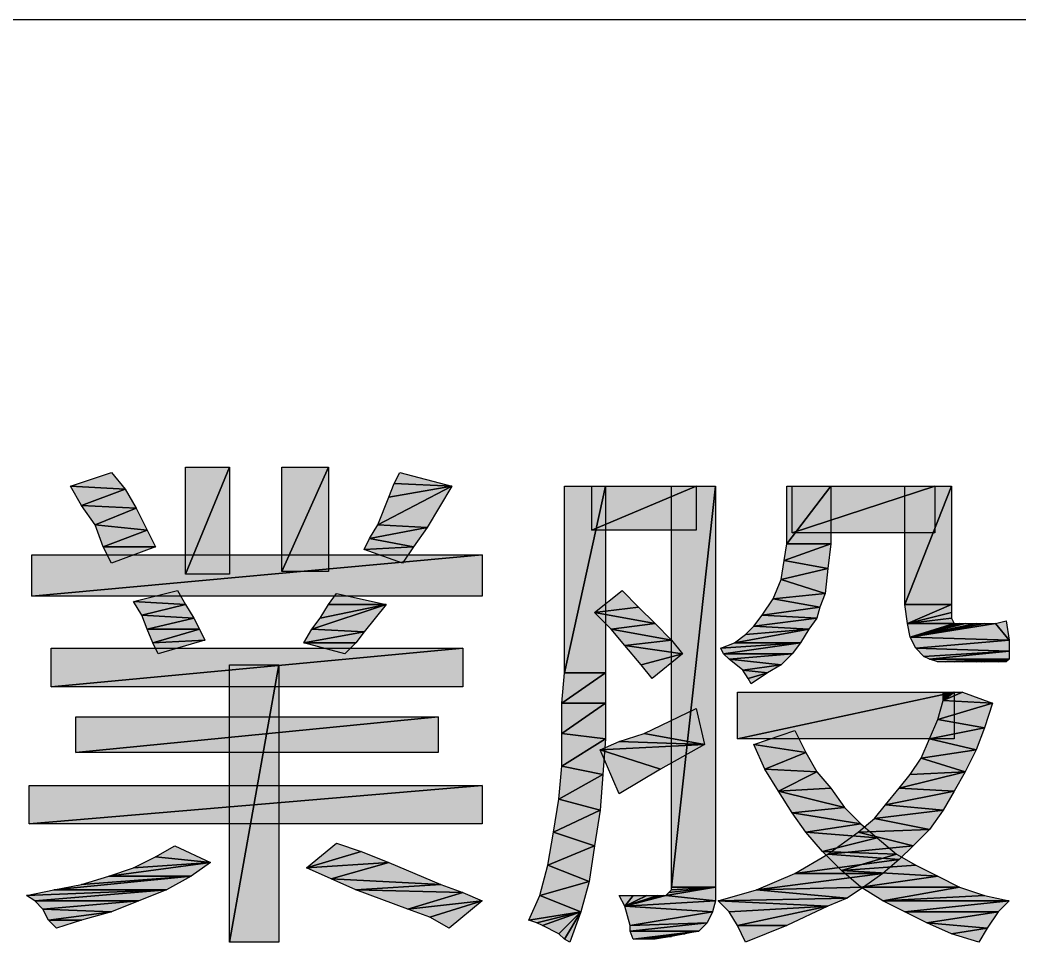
# Model space of a CAD drawing. Header units: millimetres. Extents: x -159 to 198, y 0 to 225.
# Drawn here: x -111.125 to -106.905, y 28.67 to 32.564 of the extents above; entities that cross this region are included whole.
import ezdxf

# ---------------------------------------------------------------- set-up
doc = ezdxf.new("R2010")
doc.units = ezdxf.units.MM
doc.header["$LTSCALE"] = 10.89
doc.layers.add('12_COIN_DXF_FORMAT', color=7, linetype='CONTINUOUS')
doc.layers.add('PAPER', color=7, linetype='CONTINUOUS')

# ---------------------------------------------------------------- blocks, each defined once
blk = doc.blocks.new('A_C4F889353_BL2', base_point=(32.2476, 18.7626))
at = {"layer": '12_COIN_DXF_FORMAT', "color": 7, "linetype": 'Continuous'}
for p, q in [((40.0633, 21.134), (40.2372, 21.192)), ((40.2372, 21.192), (40.2952, 21.1224)), ((40.5503, 20.763), (40.5503, 21.2151)), ((40.5503, 21.2151), (40.7358, 21.2151)), ((40.7358, 21.2151), (40.5503, 20.763)), ((40.5503, 20.763), (40.7358, 21.2151)), ((40.7358, 21.2151), (40.7358, 20.763)), ((40.956, 20.7746), (40.956, 21.2151)), ((40.956, 21.2151), (41.1532, 21.2151)), ((41.1532, 21.2151), (40.956, 20.7746)), ((40.956, 20.7746), (41.1532, 21.2151)), ((41.1532, 21.2151), (41.1532, 20.7746)), ((41.4314, 21.1456), (41.4546, 21.192)), ((41.4546, 21.192), (41.6749, 21.134)), ((41.4082, 21.0876), (41.4314, 21.1456)), ((41.6749, 21.134), (41.4314, 21.1456)), ((41.4314, 21.1456), (41.6749, 21.134)), ((40.2952, 21.1224), (40.0633, 21.134)), ((40.1097, 21.0528), (40.0633, 21.134)), ((40.0633, 21.134), (40.2952, 21.1224)), ((40.2952, 21.1224), (40.1097, 21.0528)), ((40.1097, 21.0528), (40.2952, 21.1224)), ((40.2952, 21.1224), (40.3416, 21.0412)), ((41.6749, 21.134), (41.3618, 20.9717)), ((41.3618, 20.9717), (41.6749, 21.134)), ((41.6749, 21.134), (41.4082, 21.0876)), ((41.4082, 21.0876), (41.6749, 21.134)), ((41.6749, 21.134), (41.5705, 20.9601)), ((42.1503, 20.3456), (42.1503, 21.134)), ((42.1503, 21.134), (42.3242, 21.134)), ((42.3242, 21.134), (42.1503, 20.3456)), ((42.1503, 20.3456), (42.3242, 21.134)), ((42.2662, 20.9485), (42.2662, 21.134)), ((42.2662, 21.134), (42.7068, 21.134)), ((42.7068, 21.134), (42.2662, 20.9485)), ((42.2662, 20.9485), (42.7068, 21.134)), ((42.3242, 21.134), (42.3242, 20.3456)), ((42.6024, 19.4412), (42.6024, 21.134)), ((42.6024, 21.134), (42.7879, 21.134)), ((42.7879, 21.134), (42.6024, 19.4412)), ((42.6024, 19.4412), (42.7879, 21.134)), ((42.7068, 21.134), (42.7068, 20.9485)), ((42.7879, 21.134), (42.7879, 19.4412)), ((43.0894, 20.8905), (43.0894, 21.134)), ((43.0894, 21.134), (43.2749, 21.134)), ((43.2749, 21.134), (43.0894, 20.8905)), ((43.0894, 20.8905), (43.2749, 21.134)), ((43.1126, 20.9369), (43.1126, 21.134)), ((43.1126, 21.134), (43.7155, 21.134)), ((43.7155, 21.134), (43.1126, 20.9369)), ((43.1126, 20.9369), (43.7155, 21.134)), ((43.2749, 21.134), (43.2749, 20.8905)), ((43.5879, 20.6354), (43.5879, 21.134)), ((43.5879, 21.134), (43.785, 21.134)), ((43.785, 21.134), (43.5879, 20.6354)), ((43.5879, 20.6354), (43.785, 21.134)), ((43.7155, 21.134), (43.7155, 20.9369)), ((43.785, 21.134), (43.785, 20.6354)), ((41.3618, 20.9717), (41.4082, 21.0876)), ((40.3416, 21.0412), (40.1097, 21.0528)), ((40.1676, 20.9717), (40.1097, 21.0528)), ((40.1097, 21.0528), (40.3416, 21.0412)), ((40.3416, 21.0412), (40.1676, 20.9717)), ((40.1676, 20.9717), (40.3416, 21.0412)), ((40.3416, 21.0412), (40.3879, 20.9485)), ((40.3879, 20.9485), (40.1676, 20.9717)), ((40.2024, 20.8789), (40.1676, 20.9717)), ((40.1676, 20.9717), (40.3879, 20.9485)), ((40.3879, 20.9485), (40.2024, 20.8789)), ((40.2024, 20.8789), (40.3879, 20.9485)), ((40.3879, 20.9485), (40.4227, 20.8789)), ((41.3271, 20.9137), (41.3618, 20.9717)), ((41.5705, 20.9601), (41.3271, 20.9137)), ((41.3271, 20.9137), (41.5705, 20.9601)), ((41.5705, 20.9601), (41.3618, 20.9717)), ((41.3618, 20.9717), (41.5705, 20.9601)), ((41.5705, 20.9601), (41.5126, 20.8789)), ((42.7068, 20.9485), (42.2662, 20.9485)), ((43.7155, 20.9369), (43.1126, 20.9369)), ((41.3039, 20.8673), (41.3271, 20.9137)), ((41.5126, 20.8789), (41.3271, 20.9137)), ((41.3271, 20.9137), (41.5126, 20.8789)), ((43.0778, 20.8209), (43.0894, 20.8905)), ((43.2749, 20.8905), (43.0778, 20.8209)), ((43.0778, 20.8209), (43.2749, 20.8905)), ((43.2749, 20.8905), (43.0894, 20.8905)), ((43.0894, 20.8905), (43.2749, 20.8905)), ((43.2749, 20.8905), (43.2633, 20.7862)), ((40.4227, 20.8789), (40.2024, 20.8789)), ((40.2372, 20.8093), (40.2024, 20.8789)), ((40.2024, 20.8789), (40.4227, 20.8789)), ((40.4227, 20.8789), (40.2372, 20.8093)), ((41.5126, 20.8789), (41.3039, 20.8673)), ((41.3039, 20.8673), (41.5126, 20.8789)), ((41.4662, 20.8093), (41.3039, 20.8673)), ((41.5126, 20.8789), (41.4662, 20.8093)), ((39.901, 20.6702), (39.901, 20.8441)), ((39.901, 20.8441), (41.8024, 20.8441)), ((41.8024, 20.8441), (39.901, 20.6702)), ((39.901, 20.6702), (41.8024, 20.8441)), ((41.8024, 20.8441), (41.8024, 20.6702)), ((43.0662, 20.7398), (43.0778, 20.8209)), ((43.2633, 20.7862), (43.0778, 20.8209)), ((43.0778, 20.8209), (43.2633, 20.7862)), ((40.7358, 20.763), (40.5503, 20.763)), ((41.1532, 20.7746), (40.956, 20.7746)), ((43.2633, 20.7862), (43.0662, 20.7398)), ((43.0662, 20.7398), (43.2633, 20.7862)), ((43.2633, 20.7862), (43.2517, 20.6818)), ((43.0314, 20.6586), (43.0662, 20.7398)), ((43.2517, 20.6818), (43.0662, 20.7398)), ((43.0662, 20.7398), (43.2517, 20.6818)), ((40.33, 20.647), (40.5155, 20.6934)), ((40.5155, 20.6934), (40.5503, 20.6354)), ((41.1532, 20.6354), (41.1879, 20.6818)), ((41.1879, 20.6818), (41.3966, 20.6354)), ((42.2778, 20.6007), (42.3937, 20.6934)), ((42.3937, 20.6934), (42.4633, 20.6238)), ((43.2517, 20.6818), (43.0314, 20.6586)), ((43.0314, 20.6586), (43.2517, 20.6818)), ((43.2517, 20.6818), (43.2285, 20.6238)), ((41.8024, 20.6702), (39.901, 20.6702)), ((40.5503, 20.6354), (40.33, 20.647)), ((40.3647, 20.5891), (40.33, 20.647)), ((40.33, 20.647), (40.5503, 20.6354)), ((42.985, 20.5891), (43.0314, 20.6586)), ((43.2285, 20.6238), (43.0314, 20.6586)), ((43.0314, 20.6586), (43.2285, 20.6238)), ((40.5503, 20.6354), (40.3647, 20.5891)), ((40.3647, 20.5891), (40.5503, 20.6354)), ((40.5503, 20.6354), (40.585, 20.5775)), ((41.3966, 20.6354), (41.0836, 20.5311)), ((41.0836, 20.5311), (41.3966, 20.6354)), ((41.1184, 20.5775), (41.1532, 20.6354)), ((41.3966, 20.6354), (41.1184, 20.5775)), ((41.1184, 20.5775), (41.3966, 20.6354)), ((41.3966, 20.6354), (41.1532, 20.6354)), ((41.1532, 20.6354), (41.3966, 20.6354)), ((41.3966, 20.6354), (41.3039, 20.5195)), ((42.4633, 20.6238), (42.2778, 20.6007)), ((42.2778, 20.6007), (42.4633, 20.6238)), ((42.5329, 20.5543), (42.2778, 20.6007)), ((42.3474, 20.5311), (42.2778, 20.6007)), ((42.2778, 20.6007), (42.5329, 20.5543)), ((42.4633, 20.6238), (42.5329, 20.5543)), ((43.2285, 20.6238), (42.985, 20.5891)), ((42.985, 20.5891), (43.2285, 20.6238)), ((43.2285, 20.6238), (43.2169, 20.5775)), ((43.785, 20.6354), (43.5879, 20.6354)), ((43.5995, 20.5543), (43.5879, 20.6354)), ((43.5879, 20.6354), (43.785, 20.6354)), ((43.5995, 20.5543), (43.785, 20.6354)), ((43.785, 20.6354), (43.5995, 20.5543)), ((43.5995, 20.5543), (43.785, 20.6007)), ((43.785, 20.6007), (43.5995, 20.5543)), ((43.785, 20.6354), (43.785, 20.6007)), ((43.785, 20.6007), (43.785, 20.5775)), ((40.585, 20.5775), (40.3647, 20.5891)), ((40.3879, 20.5311), (40.3647, 20.5891)), ((40.3647, 20.5891), (40.585, 20.5775)), ((40.585, 20.5775), (40.3879, 20.5311)), ((40.3879, 20.5311), (40.585, 20.5775)), ((40.585, 20.5775), (40.6082, 20.5311)), ((41.0836, 20.5311), (41.1184, 20.5775)), ((42.5329, 20.5543), (42.3474, 20.5311)), ((42.3474, 20.5311), (42.5329, 20.5543)), ((42.5329, 20.5543), (42.6024, 20.4847)), ((42.9503, 20.5427), (42.985, 20.5891)), ((43.2169, 20.5775), (42.9503, 20.5427)), ((42.9503, 20.5427), (43.2169, 20.5775)), ((43.2169, 20.5775), (42.985, 20.5891)), ((42.985, 20.5891), (43.2169, 20.5775)), ((43.2169, 20.5775), (43.1821, 20.5311)), ((43.785, 20.5775), (43.5995, 20.5543)), ((43.5995, 20.5543), (43.785, 20.5775)), ((43.7966, 20.5543), (43.5995, 20.5543)), ((43.6111, 20.4963), (43.5995, 20.5543)), ((43.5995, 20.5543), (43.7966, 20.5543)), ((43.9705, 20.5543), (43.6111, 20.4963)), ((43.6111, 20.4963), (43.9242, 20.5543)), ((43.9242, 20.5543), (43.6111, 20.4963)), ((43.6111, 20.4963), (43.8894, 20.5543)), ((43.8894, 20.5543), (43.6111, 20.4963)), ((43.6111, 20.4963), (43.843, 20.5543)), ((43.843, 20.5543), (43.6111, 20.4963)), ((43.6111, 20.4963), (43.8198, 20.5543)), ((43.8198, 20.5543), (43.6111, 20.4963)), ((43.6111, 20.4963), (43.7966, 20.5543)), ((43.7966, 20.5543), (43.6111, 20.4963)), ((43.6111, 20.4963), (43.9705, 20.5543)), ((43.785, 20.5775), (43.7966, 20.5543)), ((43.7966, 20.5543), (43.8198, 20.5543)), ((43.8198, 20.5543), (43.843, 20.5543)), ((43.843, 20.5543), (43.8894, 20.5543)), ((43.8894, 20.5543), (43.9242, 20.5543)), ((43.9242, 20.5543), (43.9705, 20.5543)), ((43.9705, 20.5543), (44.0169, 20.5659)), ((43.9705, 20.5543), (44.0285, 20.4847)), ((44.0285, 20.4847), (43.9705, 20.5543)), ((44.0169, 20.5659), (44.0285, 20.4847)), ((40.6082, 20.5311), (40.3879, 20.5311)), ((40.4111, 20.4731), (40.3879, 20.5311)), ((40.3879, 20.5311), (40.6082, 20.5311)), ((40.4111, 20.4731), (40.6082, 20.5311)), ((40.6082, 20.5311), (40.4111, 20.4731)), ((40.6082, 20.5311), (40.6314, 20.4847)), ((41.0488, 20.4731), (41.0836, 20.5311)), ((41.3039, 20.5195), (41.0488, 20.4731)), ((41.0488, 20.4731), (41.3039, 20.5195)), ((41.3039, 20.5195), (41.0836, 20.5311)), ((41.0836, 20.5311), (41.3039, 20.5195)), ((41.3039, 20.5195), (41.2691, 20.4731)), ((42.6024, 20.4847), (42.3474, 20.5311)), ((42.4053, 20.4615), (42.3474, 20.5311)), ((42.3474, 20.5311), (42.6024, 20.4847)), ((43.1821, 20.5311), (42.8691, 20.4731)), ((42.8691, 20.4731), (43.1821, 20.5311)), ((42.9155, 20.5079), (42.9503, 20.5427)), ((43.1821, 20.5311), (42.9155, 20.5079)), ((42.9155, 20.5079), (43.1821, 20.5311)), ((43.1821, 20.5311), (42.9503, 20.5427)), ((42.9503, 20.5427), (43.1821, 20.5311)), ((43.1821, 20.5311), (43.1474, 20.4731)), ((40.6314, 20.4847), (40.4111, 20.4731)), ((40.4111, 20.4731), (40.6314, 20.4847)), ((40.4343, 20.4267), (40.4111, 20.4731)), ((40.6314, 20.4847), (40.4343, 20.4267)), ((41.2691, 20.4731), (41.0488, 20.4731)), ((41.2227, 20.4267), (41.0488, 20.4731)), ((41.0488, 20.4731), (41.2691, 20.4731)), ((41.2691, 20.4731), (41.2227, 20.4267)), ((42.6024, 20.4847), (42.4053, 20.4615)), ((42.4053, 20.4615), (42.6024, 20.4847)), ((42.6024, 20.4847), (42.6488, 20.4267)), ((42.8111, 20.4499), (42.8691, 20.4731)), ((43.1474, 20.4731), (42.8111, 20.4499)), ((42.8111, 20.4499), (43.1474, 20.4731)), ((43.1474, 20.4731), (42.8227, 20.4267)), ((42.8227, 20.4267), (43.1474, 20.4731)), ((42.8691, 20.4731), (42.9155, 20.5079)), ((43.1474, 20.4731), (42.8691, 20.4731)), ((42.8691, 20.4731), (43.1474, 20.4731)), ((43.1474, 20.4731), (43.1126, 20.4267)), ((44.0285, 20.4847), (43.6111, 20.4963)), ((43.6343, 20.4499), (43.6111, 20.4963)), ((43.6111, 20.4963), (44.0285, 20.4847)), ((44.0285, 20.4847), (43.6343, 20.4499)), ((43.6343, 20.4499), (44.0285, 20.4847)), ((44.0285, 20.4847), (44.0285, 20.4383)), ((39.9821, 20.2876), (39.9821, 20.4499)), ((39.9821, 20.4499), (41.7213, 20.4499)), ((41.7213, 20.4499), (39.9821, 20.2876)), ((39.9821, 20.2876), (41.7213, 20.4499)), ((41.7213, 20.4499), (41.7213, 20.2876)), ((42.6488, 20.4267), (42.4053, 20.4615)), ((42.4749, 20.3804), (42.4053, 20.4615)), ((42.4053, 20.4615), (42.6488, 20.4267)), ((42.6488, 20.4267), (42.4749, 20.3804)), ((42.4749, 20.3804), (42.6488, 20.4267)), ((42.6488, 20.4267), (42.5213, 20.3224)), ((42.8227, 20.4267), (42.8111, 20.4499)), ((43.1126, 20.4267), (42.8227, 20.4267)), ((42.8459, 20.4036), (42.8227, 20.4267)), ((42.8227, 20.4267), (43.1126, 20.4267)), ((43.1126, 20.4267), (42.8459, 20.4036)), ((42.8459, 20.4036), (43.1126, 20.4267)), ((43.1126, 20.4267), (43.0662, 20.3804)), ((44.0285, 20.4383), (43.6343, 20.4499)), ((43.6691, 20.4151), (43.6343, 20.4499)), ((43.6343, 20.4499), (44.0285, 20.4383)), ((44.0285, 20.4383), (43.6691, 20.4151)), ((43.6691, 20.4151), (44.0285, 20.4383)), ((44.0285, 20.4383), (43.6923, 20.4036)), ((43.6923, 20.4036), (44.0285, 20.4383)), ((44.0285, 20.4383), (44.0285, 20.4036)), ((43.0662, 20.3804), (42.8459, 20.4036)), ((42.9039, 20.3572), (42.8459, 20.4036)), ((42.8459, 20.4036), (43.0662, 20.3804)), ((43.6923, 20.4036), (43.6691, 20.4151)), ((44.0285, 20.4036), (43.6923, 20.4036)), ((43.7271, 20.392), (43.6923, 20.4036)), ((43.6923, 20.4036), (44.0285, 20.4036)), ((44.0285, 20.4036), (43.7271, 20.392)), ((43.7271, 20.392), (44.0285, 20.4036)), ((43.7618, 20.392), (43.7271, 20.392)), ((44.0285, 20.4036), (43.7618, 20.392)), ((43.7618, 20.392), (44.0285, 20.4036)), ((43.7966, 20.392), (43.7618, 20.392)), ((44.0285, 20.4036), (43.7966, 20.392)), ((43.7966, 20.392), (44.0285, 20.4036)), ((43.8314, 20.392), (43.7966, 20.392)), ((44.0285, 20.4036), (43.8314, 20.392)), ((43.8314, 20.392), (44.0285, 20.4036)), ((43.8894, 20.392), (43.8314, 20.392)), ((44.0285, 20.4036), (43.8894, 20.392)), ((43.8894, 20.392), (44.0285, 20.4036)), ((43.9126, 20.392), (43.8894, 20.392)), ((44.0285, 20.4036), (43.9126, 20.392)), ((43.9126, 20.392), (44.0285, 20.4036)), ((43.9242, 20.392), (43.9126, 20.392)), ((44.0285, 20.4036), (43.9242, 20.392)), ((43.9242, 20.392), (44.0285, 20.4036)), ((43.9821, 20.392), (43.9242, 20.392)), ((44.0285, 20.4036), (43.9821, 20.392)), ((43.9821, 20.392), (44.0285, 20.4036)), ((44.0169, 20.392), (43.9821, 20.392)), ((44.0285, 20.4036), (44.0169, 20.392)), ((40.7358, 19.2093), (40.7358, 20.3804)), ((40.7358, 20.3804), (40.9445, 20.3804)), ((40.9445, 20.3804), (40.7358, 19.2093)), ((40.7358, 19.2093), (40.9445, 20.3804)), ((40.9445, 20.3804), (40.9445, 19.2093)), ((42.1387, 20.218), (42.1503, 20.3456)), ((42.3242, 20.3456), (42.1387, 20.218)), ((42.1387, 20.218), (42.3242, 20.3456)), ((42.3242, 20.3456), (42.1503, 20.3456)), ((42.1503, 20.3456), (42.3242, 20.3456)), ((42.3242, 20.3456), (42.3242, 20.218)), ((42.5213, 20.3224), (42.4749, 20.3804)), ((43.0662, 20.3804), (42.9039, 20.3572)), ((42.9039, 20.3572), (43.0662, 20.3804)), ((43.0082, 20.3456), (42.9039, 20.3572)), ((42.9271, 20.3224), (42.9039, 20.3572)), ((42.9039, 20.3572), (43.0082, 20.3456)), ((43.0082, 20.3456), (42.9271, 20.3224)), ((42.9271, 20.3224), (43.0082, 20.3456)), ((43.0082, 20.3456), (42.9387, 20.2992)), ((43.0662, 20.3804), (43.0082, 20.3456)), ((42.9387, 20.2992), (42.9271, 20.3224)), ((41.7213, 20.2876), (39.9821, 20.2876)), ((42.8807, 20.0673), (42.8807, 20.2644)), ((42.8807, 20.2644), (43.7966, 20.2644)), ((43.7966, 20.2644), (42.8807, 20.0673)), ((42.8807, 20.0673), (43.7966, 20.2644)), ((43.8314, 20.2644), (43.7503, 20.2296)), ((43.7503, 20.2296), (43.7966, 20.2644)), ((43.7503, 20.2296), (43.7503, 20.2644)), ((43.7503, 20.2644), (43.7966, 20.2644)), ((43.7966, 20.2644), (43.7503, 20.2296)), ((43.7503, 20.2296), (43.8314, 20.2644)), ((43.7966, 20.2644), (43.8314, 20.2644)), ((43.7966, 20.2644), (43.7966, 20.0673)), ((43.8314, 20.2644), (43.9589, 20.218)), ((42.3242, 20.218), (42.1387, 20.218)), ((42.1387, 20.0905), (42.1387, 20.218)), ((42.1387, 20.218), (42.3242, 20.218)), ((42.3242, 20.218), (42.1387, 20.0905)), ((42.1387, 20.0905), (42.3242, 20.218)), ((42.3242, 20.218), (42.3242, 20.0673)), ((43.7271, 20.1485), (43.7503, 20.2296)), ((43.9589, 20.218), (43.7271, 20.1485)), ((43.7271, 20.1485), (43.9589, 20.218)), ((43.9589, 20.218), (43.7503, 20.2296)), ((43.7503, 20.2296), (43.9589, 20.218)), ((43.9589, 20.218), (43.9242, 20.1137)), ((42.4865, 20.0905), (42.7068, 20.1949)), ((42.7068, 20.1949), (42.7416, 20.0441)), ((40.0865, 20.0093), (40.0865, 20.1601)), ((40.0865, 20.1601), (41.6169, 20.1601)), ((41.6169, 20.1601), (40.0865, 20.0093)), ((40.0865, 20.0093), (41.6169, 20.1601)), ((41.6169, 20.1601), (41.6169, 20.0093)), ((43.6923, 20.0673), (43.7271, 20.1485)), ((43.9242, 20.1137), (43.7271, 20.1485)), ((43.7271, 20.1485), (43.9242, 20.1137)), ((42.3242, 20.0673), (42.1387, 20.0905)), ((42.1387, 19.9514), (42.1387, 20.0905)), ((42.1387, 20.0905), (42.3242, 20.0673)), ((42.3821, 20.0557), (42.4865, 20.0905)), ((42.4865, 20.0905), (42.7416, 20.0441)), ((42.7416, 20.0441), (42.4865, 20.0905)), ((42.9503, 20.0441), (43.1242, 20.1021)), ((43.1242, 20.1021), (43.1705, 20.0093)), ((43.9242, 20.1137), (43.6923, 20.0673)), ((43.6923, 20.0673), (43.9242, 20.1137)), ((43.9242, 20.1137), (43.8894, 20.0209)), ((42.3242, 20.0673), (42.1387, 19.9514)), ((42.1387, 19.9514), (42.3242, 20.0673)), ((42.301, 20.0209), (42.3821, 20.0557)), ((42.3242, 20.0673), (42.3126, 19.9166)), ((42.7416, 20.0441), (42.3821, 20.0557)), ((42.3821, 20.0557), (42.7416, 20.0441)), ((43.7966, 20.0673), (42.8807, 20.0673)), ((43.6575, 19.9862), (43.6923, 20.0673)), ((43.8894, 20.0209), (43.6923, 20.0673)), ((43.6923, 20.0673), (43.8894, 20.0209)), ((41.6169, 20.0093), (40.0865, 20.0093)), ((42.7416, 20.0441), (42.301, 20.0209)), ((42.301, 20.0209), (42.7416, 20.0441)), ((42.556, 19.9398), (42.301, 20.0209)), ((42.3821, 19.8354), (42.301, 20.0209)), ((42.301, 20.0209), (42.556, 19.9398)), ((42.7416, 20.0441), (42.556, 19.9398)), ((43.1705, 20.0093), (42.9503, 20.0441)), ((42.9966, 19.9398), (42.9503, 20.0441)), ((42.9503, 20.0441), (43.1705, 20.0093)), ((43.1705, 20.0093), (42.9966, 19.9398)), ((42.9966, 19.9398), (43.1705, 20.0093)), ((43.1705, 20.0093), (43.2169, 19.9282)), ((43.8894, 20.0209), (43.6575, 19.9862)), ((43.6575, 19.9862), (43.8894, 20.0209)), ((43.8894, 20.0209), (43.843, 19.9282)), ((43.6111, 19.9166), (43.6575, 19.9862)), ((43.843, 19.9282), (43.6575, 19.9862)), ((43.6575, 19.9862), (43.843, 19.9282)), ((42.1271, 19.8122), (42.1387, 19.9514)), ((42.3126, 19.9166), (42.1387, 19.9514)), ((42.1387, 19.9514), (42.3126, 19.9166)), ((42.556, 19.9398), (42.3821, 19.8354)), ((43.2169, 19.9282), (42.9966, 19.9398)), ((43.0546, 19.847), (42.9966, 19.9398)), ((42.9966, 19.9398), (43.2169, 19.9282)), ((43.0546, 19.847), (43.2169, 19.9282)), ((43.2169, 19.9282), (43.0546, 19.847)), ((43.2169, 19.9282), (43.2749, 19.8586)), ((43.843, 19.9282), (43.5647, 19.8586)), ((43.5647, 19.8586), (43.843, 19.9282)), ((43.843, 19.9282), (43.6111, 19.9166)), ((43.6111, 19.9166), (43.843, 19.9282)), ((43.843, 19.9282), (43.7966, 19.847)), ((42.3126, 19.9166), (42.1271, 19.8122)), ((42.1271, 19.8122), (42.3126, 19.9166)), ((42.3126, 19.9166), (42.301, 19.7659)), ((43.5647, 19.8586), (43.6111, 19.9166)), ((39.8894, 19.7079), (39.8894, 19.8702)), ((39.8894, 19.8702), (41.8024, 19.8702)), ((41.8024, 19.8702), (39.8894, 19.7079)), ((39.8894, 19.7079), (41.8024, 19.8702)), ((41.8024, 19.8702), (41.8024, 19.7079)), ((43.2749, 19.8586), (43.0546, 19.847)), ((43.0546, 19.847), (43.2749, 19.8586)), ((43.3329, 19.7775), (43.0546, 19.847)), ((43.1126, 19.7543), (43.0546, 19.847)), ((43.0546, 19.847), (43.3329, 19.7775)), ((43.2749, 19.8586), (43.3329, 19.7775)), ((43.5068, 19.7891), (43.5647, 19.8586)), ((43.7966, 19.847), (43.5068, 19.7891)), ((43.5068, 19.7891), (43.7966, 19.847)), ((43.7966, 19.847), (43.5647, 19.8586)), ((43.5647, 19.8586), (43.7966, 19.847)), ((43.7966, 19.847), (43.7503, 19.7659)), ((42.1039, 19.6731), (42.1271, 19.8122)), ((42.301, 19.7659), (42.1271, 19.8122)), ((42.1271, 19.8122), (42.301, 19.7659)), ((42.301, 19.7659), (42.1039, 19.6731)), ((42.1039, 19.6731), (42.301, 19.7659)), ((42.301, 19.7659), (42.2778, 19.6151)), ((43.3329, 19.7775), (43.1126, 19.7543)), ((43.1126, 19.7543), (43.3329, 19.7775)), ((43.4024, 19.7079), (43.1126, 19.7543)), ((43.1705, 19.6731), (43.1126, 19.7543)), ((43.1126, 19.7543), (43.4024, 19.7079)), ((43.3329, 19.7775), (43.4024, 19.7079)), ((43.4604, 19.7311), (43.5068, 19.7891)), ((43.7503, 19.7659), (43.4604, 19.7311)), ((43.4604, 19.7311), (43.7503, 19.7659)), ((43.7503, 19.7659), (43.5068, 19.7891)), ((43.5068, 19.7891), (43.7503, 19.7659)), ((43.7503, 19.7659), (43.6923, 19.6847)), ((41.8024, 19.7079), (39.8894, 19.7079)), ((43.4024, 19.7079), (43.1705, 19.6731)), ((43.1705, 19.6731), (43.4024, 19.7079)), ((43.3908, 19.6731), (43.4604, 19.7311)), ((43.4024, 19.7079), (43.472, 19.6499)), ((43.6923, 19.6847), (43.4604, 19.7311)), ((43.4604, 19.7311), (43.6923, 19.6847)), ((42.0807, 19.534), (42.1039, 19.6731)), ((42.2778, 19.6151), (42.1039, 19.6731)), ((42.1039, 19.6731), (42.2778, 19.6151)), ((43.472, 19.6499), (43.1705, 19.6731)), ((43.2401, 19.592), (43.1705, 19.6731)), ((43.1705, 19.6731), (43.472, 19.6499)), ((43.2633, 19.5804), (43.3908, 19.6731)), ((43.6923, 19.6847), (43.3908, 19.6731)), ((43.3908, 19.6731), (43.6923, 19.6847)), ((43.6227, 19.6151), (43.3908, 19.6731)), ((43.3908, 19.6731), (43.6227, 19.6151)), ((43.6923, 19.6847), (43.6227, 19.6151)), ((41.0604, 19.5224), (41.1879, 19.6267)), ((41.1879, 19.6267), (41.2923, 19.592)), ((43.472, 19.6499), (43.2401, 19.592)), ((43.2401, 19.592), (43.472, 19.6499)), ((43.472, 19.6499), (43.5532, 19.5804)), ((40.4227, 19.5688), (40.5039, 19.6151)), ((40.5039, 19.6151), (40.6546, 19.5456)), ((41.0604, 19.5224), (41.2923, 19.592)), ((41.2923, 19.592), (41.0604, 19.5224)), ((41.2923, 19.592), (41.4082, 19.5456)), ((42.2778, 19.6151), (42.0807, 19.534)), ((42.0807, 19.534), (42.2778, 19.6151)), ((42.2778, 19.6151), (42.2546, 19.4644)), ((43.5532, 19.5804), (43.2401, 19.592)), ((43.3213, 19.5108), (43.2401, 19.592)), ((43.2401, 19.592), (43.5532, 19.5804)), ((43.6227, 19.6151), (43.2633, 19.5804)), ((43.2633, 19.5804), (43.6227, 19.6151)), ((43.6227, 19.6151), (43.5647, 19.5572)), ((40.6546, 19.5456), (40.2256, 19.4876)), ((40.2256, 19.4876), (40.6546, 19.5456)), ((40.33, 19.5224), (40.4227, 19.5688)), ((40.6546, 19.5456), (40.33, 19.5224)), ((40.33, 19.5224), (40.6546, 19.5456)), ((40.6546, 19.5456), (40.4227, 19.5688)), ((40.4227, 19.5688), (40.6546, 19.5456)), ((40.6546, 19.5456), (40.5734, 19.4876)), ((41.4082, 19.5456), (41.0604, 19.5224)), ((41.0604, 19.5224), (41.4082, 19.5456)), ((41.4082, 19.5456), (41.1647, 19.476)), ((41.1647, 19.476), (41.4082, 19.5456)), ((41.4082, 19.5456), (41.6285, 19.4528)), ((43.1242, 19.4992), (43.2633, 19.5804)), ((43.5647, 19.5572), (43.1242, 19.4992)), ((43.1242, 19.4992), (43.5647, 19.5572)), ((43.5647, 19.5572), (43.2633, 19.5804)), ((43.2633, 19.5804), (43.5647, 19.5572)), ((43.3213, 19.5108), (43.5532, 19.5804)), ((43.5532, 19.5804), (43.3213, 19.5108)), ((43.5647, 19.5572), (43.4952, 19.4992)), ((43.5532, 19.5804), (43.6343, 19.534)), ((40.2256, 19.4876), (40.33, 19.5224)), ((41.1647, 19.476), (41.0604, 19.5224)), ((42.0459, 19.4064), (42.0807, 19.534)), ((42.2546, 19.4644), (42.0807, 19.534)), ((42.0807, 19.534), (42.2546, 19.4644)), ((42.9618, 19.4296), (43.4952, 19.4992)), ((42.9618, 19.4296), (43.1242, 19.4992)), ((43.4952, 19.4992), (42.9618, 19.4296)), ((43.4952, 19.4992), (43.1242, 19.4992)), ((43.1242, 19.4992), (43.4952, 19.4992)), ((43.6343, 19.534), (43.3213, 19.5108)), ((43.3213, 19.5108), (43.6343, 19.534)), ((43.7271, 19.4876), (43.3213, 19.5108)), ((43.4024, 19.4412), (43.3213, 19.5108)), ((43.3213, 19.5108), (43.7271, 19.4876)), ((43.4952, 19.4992), (43.414, 19.4412)), ((43.6343, 19.534), (43.7271, 19.4876)), ((40.5734, 19.4876), (39.9937, 19.4296)), ((39.9937, 19.4296), (40.5734, 19.4876)), ((40.1097, 19.4528), (40.2256, 19.4876)), ((40.5734, 19.4876), (40.1097, 19.4528)), ((40.1097, 19.4528), (40.5734, 19.4876)), ((40.5734, 19.4876), (40.2256, 19.4876)), ((40.2256, 19.4876), (40.5734, 19.4876)), ((40.5734, 19.4876), (40.4691, 19.4296)), ((41.6285, 19.4528), (41.1647, 19.476)), ((41.2691, 19.4296), (41.1647, 19.476)), ((41.1647, 19.476), (41.6285, 19.4528)), ((42.2546, 19.4644), (42.0459, 19.4064)), ((42.0459, 19.4064), (42.2546, 19.4644)), ((42.2546, 19.4644), (42.2198, 19.3369)), ((43.7271, 19.4876), (43.4024, 19.4412)), ((43.4024, 19.4412), (43.7271, 19.4876)), ((43.7271, 19.4876), (43.8198, 19.4412)), ((39.8778, 19.4064), (39.9937, 19.4296)), ((40.4691, 19.4296), (39.8778, 19.4064)), ((39.8778, 19.4064), (40.4691, 19.4296)), ((40.4691, 19.4296), (39.9126, 19.3833)), ((39.9126, 19.3833), (40.4691, 19.4296)), ((39.9937, 19.4296), (40.1097, 19.4528)), ((40.4691, 19.4296), (39.9937, 19.4296)), ((39.9937, 19.4296), (40.4691, 19.4296)), ((40.4691, 19.4296), (40.3532, 19.3833)), ((41.6285, 19.4528), (41.2691, 19.4296)), ((41.2691, 19.4296), (41.6285, 19.4528)), ((41.7213, 19.418), (41.2691, 19.4296)), ((41.4894, 19.3485), (41.2691, 19.4296)), ((41.2691, 19.4296), (41.7213, 19.418)), ((41.4894, 19.3485), (41.7213, 19.418)), ((41.7213, 19.418), (41.4894, 19.3485)), ((41.6285, 19.4528), (41.7213, 19.418)), ((41.7213, 19.418), (41.8024, 19.3833)), ((42.7879, 19.4412), (42.5792, 19.4064)), ((42.5792, 19.4064), (42.7879, 19.4412)), ((42.5792, 19.4064), (42.5908, 19.418)), ((42.7879, 19.4412), (42.5908, 19.418)), ((42.5908, 19.418), (42.7879, 19.4412)), ((42.5908, 19.418), (42.6024, 19.4296)), ((42.7879, 19.4412), (42.6024, 19.4412)), ((42.6024, 19.4296), (42.6024, 19.4412)), ((42.6024, 19.4412), (42.7879, 19.4412)), ((42.7879, 19.4412), (42.6024, 19.4296)), ((42.6024, 19.4296), (42.7879, 19.4412)), ((42.7879, 19.4412), (42.7879, 19.3833)), ((42.7995, 19.3833), (42.9618, 19.4296)), ((43.414, 19.4412), (42.9618, 19.4296)), ((42.9618, 19.4296), (43.414, 19.4412)), ((43.3445, 19.3949), (42.9618, 19.4296)), ((42.9618, 19.4296), (43.3445, 19.3949)), ((43.414, 19.4412), (43.3445, 19.3949)), ((43.8198, 19.4412), (43.4024, 19.4412)), ((43.4952, 19.3833), (43.4024, 19.4412)), ((43.4024, 19.4412), (43.8198, 19.4412)), ((43.4952, 19.3833), (43.8198, 19.4412)), ((43.8198, 19.4412), (43.4952, 19.3833)), ((43.8198, 19.4412), (43.9242, 19.4064)), ((39.9126, 19.3833), (39.8778, 19.4064)), ((40.3532, 19.3833), (39.9126, 19.3833)), ((39.9474, 19.3485), (39.9126, 19.3833)), ((39.9126, 19.3833), (40.3532, 19.3833)), ((40.3532, 19.3833), (39.9474, 19.3485)), ((39.9474, 19.3485), (40.3532, 19.3833)), ((40.3532, 19.3833), (40.2372, 19.3369)), ((41.8024, 19.3833), (41.4894, 19.3485)), ((41.4894, 19.3485), (41.8024, 19.3833)), ((41.8024, 19.3833), (41.5821, 19.3137)), ((41.5821, 19.3137), (41.8024, 19.3833)), ((41.8024, 19.3833), (41.6633, 19.2673)), ((41.9995, 19.3021), (42.0459, 19.4064)), ((42.2198, 19.3369), (42.0459, 19.4064)), ((42.0459, 19.4064), (42.2198, 19.3369)), ((42.4053, 19.3601), (42.3821, 19.4064)), ((42.3821, 19.4064), (42.4401, 19.4064)), ((42.4053, 19.3601), (42.5792, 19.4064)), ((42.5792, 19.4064), (42.4053, 19.3601)), ((42.4053, 19.3601), (42.5676, 19.4064)), ((42.5676, 19.4064), (42.4053, 19.3601)), ((42.4053, 19.3601), (42.5445, 19.4064)), ((42.5445, 19.4064), (42.4053, 19.3601)), ((42.4053, 19.3601), (42.4981, 19.4064)), ((42.4981, 19.4064), (42.4053, 19.3601)), ((42.4053, 19.3601), (42.4401, 19.4064)), ((42.4401, 19.4064), (42.4053, 19.3601)), ((42.7879, 19.3833), (42.4053, 19.3601)), ((42.4053, 19.3601), (42.7879, 19.3833)), ((42.4401, 19.4064), (42.4981, 19.4064)), ((42.4981, 19.4064), (42.5445, 19.4064)), ((42.5445, 19.4064), (42.5676, 19.4064)), ((42.5676, 19.4064), (42.5792, 19.4064)), ((42.7879, 19.3833), (42.5792, 19.4064)), ((42.5792, 19.4064), (42.7879, 19.3833)), ((42.7879, 19.3833), (42.7763, 19.3369)), ((43.3445, 19.3949), (42.7995, 19.3833)), ((42.7995, 19.3833), (43.3445, 19.3949)), ((43.2633, 19.3601), (42.7995, 19.3833)), ((42.8459, 19.3369), (42.7995, 19.3833)), ((42.7995, 19.3833), (43.2633, 19.3601)), ((43.3445, 19.3949), (43.2633, 19.3601)), ((43.9242, 19.4064), (43.4952, 19.3833)), ((43.4952, 19.3833), (43.9242, 19.4064)), ((44.0285, 19.3833), (43.4952, 19.3833)), ((43.5879, 19.3369), (43.4952, 19.3833)), ((43.4952, 19.3833), (44.0285, 19.3833)), ((44.0285, 19.3833), (43.5879, 19.3369)), ((43.5879, 19.3369), (44.0285, 19.3833)), ((43.9242, 19.4064), (44.0285, 19.3833)), ((44.0285, 19.3833), (43.9821, 19.3369)), ((40.2372, 19.3369), (39.9474, 19.3485)), ((39.9705, 19.3021), (39.9474, 19.3485)), ((39.9474, 19.3485), (40.2372, 19.3369)), ((40.2372, 19.3369), (39.9705, 19.3021)), ((39.9705, 19.3021), (40.2372, 19.3369)), ((40.2372, 19.3369), (40.1097, 19.3021)), ((41.5821, 19.3137), (41.4894, 19.3485)), ((42.2198, 19.3369), (41.9995, 19.3021)), ((41.9995, 19.3021), (42.2198, 19.3369)), ((42.2198, 19.3369), (42.0343, 19.2905)), ((42.0343, 19.2905), (42.2198, 19.3369)), ((42.2198, 19.3369), (42.0575, 19.2789)), ((42.0575, 19.2789), (42.2198, 19.3369)), ((42.2198, 19.3369), (42.1271, 19.2441)), ((42.1271, 19.2441), (42.2198, 19.3369)), ((42.2198, 19.3369), (42.1503, 19.2209)), ((42.1503, 19.2209), (42.2198, 19.3369)), ((42.2198, 19.3369), (42.1734, 19.2093)), ((42.7763, 19.3369), (42.4053, 19.3601)), ((42.4285, 19.2789), (42.4053, 19.3601)), ((42.4053, 19.3601), (42.7763, 19.3369)), ((42.4285, 19.2789), (42.7763, 19.3369)), ((42.7763, 19.3369), (42.4285, 19.2789)), ((42.7763, 19.3369), (42.7532, 19.2905)), ((43.2633, 19.3601), (42.8459, 19.3369)), ((42.8459, 19.3369), (43.2633, 19.3601)), ((42.8807, 19.2789), (42.8459, 19.3369)), ((43.2633, 19.3601), (42.8807, 19.2789)), ((42.8807, 19.2789), (43.2633, 19.3601)), ((43.2633, 19.3601), (43.0894, 19.2789)), ((43.9821, 19.3369), (43.5879, 19.3369)), ((43.6807, 19.2905), (43.5879, 19.3369)), ((43.5879, 19.3369), (43.9821, 19.3369)), ((43.9821, 19.3369), (43.6807, 19.2905)), ((43.6807, 19.2905), (43.9821, 19.3369)), ((43.9821, 19.3369), (43.9358, 19.2673)), ((40.1097, 19.3021), (39.9705, 19.3021)), ((40.0053, 19.2673), (39.9705, 19.3021)), ((39.9705, 19.3021), (40.1097, 19.3021)), ((40.1097, 19.3021), (40.0053, 19.2673)), ((41.6633, 19.2673), (41.5821, 19.3137)), ((42.0343, 19.2905), (41.9995, 19.3021)), ((42.0575, 19.2789), (42.0343, 19.2905)), ((42.7532, 19.2905), (42.4285, 19.2789)), ((42.4285, 19.2789), (42.7532, 19.2905)), ((42.7532, 19.2905), (42.4285, 19.2557)), ((42.4285, 19.2557), (42.7532, 19.2905)), ((42.7532, 19.2905), (42.7184, 19.2557)), ((43.9358, 19.2673), (43.6807, 19.2905)), ((43.785, 19.2441), (43.6807, 19.2905)), ((43.6807, 19.2905), (43.9358, 19.2673)), ((42.1271, 19.2441), (42.0575, 19.2789)), ((42.1503, 19.2209), (42.1271, 19.2441)), ((42.4285, 19.2557), (42.4285, 19.2789)), ((42.7184, 19.2557), (42.4285, 19.2557)), ((42.4401, 19.2209), (42.4285, 19.2557)), ((42.4285, 19.2557), (42.7184, 19.2557)), ((42.4401, 19.2209), (42.7184, 19.2557)), ((42.7184, 19.2557), (42.4401, 19.2209)), ((42.4401, 19.2209), (42.6604, 19.2441)), ((42.6604, 19.2441), (42.4401, 19.2209)), ((42.6604, 19.2441), (42.6024, 19.2325)), ((42.7184, 19.2557), (42.6604, 19.2441)), ((43.0894, 19.2789), (42.8807, 19.2789)), ((42.9155, 19.2093), (42.8807, 19.2789)), ((42.8807, 19.2789), (43.0894, 19.2789)), ((43.0894, 19.2789), (42.9155, 19.2093)), ((43.9358, 19.2673), (43.785, 19.2441)), ((43.785, 19.2441), (43.9358, 19.2673)), ((43.901, 19.2093), (43.785, 19.2441)), ((43.9358, 19.2673), (43.901, 19.2093)), ((40.9445, 19.2093), (40.7358, 19.2093)), ((42.1734, 19.2093), (42.1503, 19.2209)), ((42.6024, 19.2325), (42.4401, 19.2209)), ((42.4401, 19.2209), (42.6024, 19.2325)), ((42.5329, 19.2209), (42.4401, 19.2209)), ((42.6024, 19.2325), (42.5329, 19.2209))]:
    blk.add_line(p, q, dxfattribs=at)
for points in [[(40.2372, 21.192), (40.2952, 21.1224), (40.0633, 21.134)], [(40.5503, 20.763), (40.5503, 21.2151), (40.7358, 21.2151)], [(40.7358, 21.2151), (40.7358, 20.763), (40.5503, 20.763)], [(40.956, 20.7746), (40.956, 21.2151), (41.1532, 21.2151)], [(41.1532, 21.2151), (41.1532, 20.7746), (40.956, 20.7746)], [(41.4546, 21.192), (41.6749, 21.134), (41.4314, 21.1456)], [(41.4082, 21.0876), (41.4314, 21.1456), (41.6749, 21.134)], [(40.1097, 21.0528), (40.0633, 21.134), (40.2952, 21.1224)], [(40.2952, 21.1224), (40.3416, 21.0412), (40.1097, 21.0528)], [(41.4082, 21.0876), (41.6749, 21.134), (41.3618, 20.9717)], [(41.6749, 21.134), (41.5705, 20.9601), (41.3618, 20.9717)], [(42.1503, 20.3456), (42.1503, 21.134), (42.3242, 21.134)], [(42.3242, 21.134), (42.3242, 20.3456), (42.1503, 20.3456)], [(42.2662, 20.9485), (42.2662, 21.134), (42.7068, 21.134)], [(42.7068, 21.134), (42.7068, 20.9485), (42.2662, 20.9485)], [(42.6024, 19.4412), (42.6024, 21.134), (42.7879, 21.134)], [(42.7879, 21.134), (42.7879, 19.4412), (42.6024, 19.4412)], [(43.0894, 20.8905), (43.0894, 21.134), (43.2749, 21.134)], [(43.2749, 21.134), (43.2749, 20.8905), (43.0894, 20.8905)], [(43.1126, 20.9369), (43.1126, 21.134), (43.7155, 21.134)], [(43.7155, 21.134), (43.7155, 20.9369), (43.1126, 20.9369)], [(43.5879, 20.6354), (43.5879, 21.134), (43.785, 21.134)], [(43.785, 21.134), (43.785, 20.6354), (43.5879, 20.6354)], [(40.1676, 20.9717), (40.1097, 21.0528), (40.3416, 21.0412)], [(40.3416, 21.0412), (40.3879, 20.9485), (40.1676, 20.9717)], [(40.2024, 20.8789), (40.1676, 20.9717), (40.3879, 20.9485)], [(40.3879, 20.9485), (40.4227, 20.8789), (40.2024, 20.8789)], [(41.3271, 20.9137), (41.3618, 20.9717), (41.5705, 20.9601)], [(41.5705, 20.9601), (41.5126, 20.8789), (41.3271, 20.9137)], [(41.3039, 20.8673), (41.3271, 20.9137), (41.5126, 20.8789)], [(43.0778, 20.8209), (43.0894, 20.8905), (43.2749, 20.8905)], [(43.2749, 20.8905), (43.2633, 20.7862), (43.0778, 20.8209)], [(40.2372, 20.8093), (40.2024, 20.8789), (40.4227, 20.8789)], [(41.5126, 20.8789), (41.4662, 20.8093), (41.3039, 20.8673)], [(39.901, 20.6702), (39.901, 20.8441), (41.8024, 20.8441)], [(41.8024, 20.8441), (41.8024, 20.6702), (39.901, 20.6702)], [(43.0662, 20.7398), (43.0778, 20.8209), (43.2633, 20.7862)], [(43.2633, 20.7862), (43.2517, 20.6818), (43.0662, 20.7398)], [(43.0314, 20.6586), (43.0662, 20.7398), (43.2517, 20.6818)], [(40.5155, 20.6934), (40.5503, 20.6354), (40.33, 20.647)], [(41.1879, 20.6818), (41.3966, 20.6354), (41.1532, 20.6354)], [(42.2778, 20.6007), (42.3937, 20.6934), (42.4633, 20.6238)], [(43.2517, 20.6818), (43.2285, 20.6238), (43.0314, 20.6586)], [(40.3647, 20.5891), (40.33, 20.647), (40.5503, 20.6354)], [(42.985, 20.5891), (43.0314, 20.6586), (43.2285, 20.6238)], [(40.5503, 20.6354), (40.585, 20.5775), (40.3647, 20.5891)], [(41.1184, 20.5775), (41.3966, 20.6354), (41.0836, 20.5311)], [(41.3966, 20.6354), (41.3039, 20.5195), (41.0836, 20.5311)], [(41.1184, 20.5775), (41.1532, 20.6354), (41.3966, 20.6354)], [(42.4633, 20.6238), (42.5329, 20.5543), (42.2778, 20.6007)], [(42.3474, 20.5311), (42.2778, 20.6007), (42.5329, 20.5543)], [(43.2285, 20.6238), (43.2169, 20.5775), (42.985, 20.5891)], [(43.5995, 20.5543), (43.5879, 20.6354), (43.785, 20.6354)], [(43.785, 20.6007), (43.5995, 20.5543), (43.785, 20.6354)], [(43.785, 20.5775), (43.5995, 20.5543), (43.785, 20.6007)], [(40.3879, 20.5311), (40.3647, 20.5891), (40.585, 20.5775)], [(40.585, 20.5775), (40.6082, 20.5311), (40.3879, 20.5311)], [(42.5329, 20.5543), (42.6024, 20.4847), (42.3474, 20.5311)], [(42.9503, 20.5427), (42.985, 20.5891), (43.2169, 20.5775)], [(43.2169, 20.5775), (43.1821, 20.5311), (42.9503, 20.5427)], [(43.785, 20.5775), (43.7966, 20.5543), (43.5995, 20.5543)], [(43.6111, 20.4963), (43.5995, 20.5543), (43.7966, 20.5543)], [(43.9705, 20.5543), (43.6111, 20.4963), (43.9242, 20.5543)], [(43.9242, 20.5543), (43.6111, 20.4963), (43.8894, 20.5543)], [(43.8894, 20.5543), (43.6111, 20.4963), (43.843, 20.5543)], [(43.843, 20.5543), (43.6111, 20.4963), (43.8198, 20.5543)], [(43.8198, 20.5543), (43.6111, 20.4963), (43.7966, 20.5543)], [(43.6111, 20.4963), (43.9705, 20.5543), (44.0285, 20.4847)], [(44.0169, 20.5659), (44.0285, 20.4847), (43.9705, 20.5543)], [(40.4111, 20.4731), (40.3879, 20.5311), (40.6082, 20.5311)], [(40.6314, 20.4847), (40.4111, 20.4731), (40.6082, 20.5311)], [(41.0488, 20.4731), (41.0836, 20.5311), (41.3039, 20.5195)], [(41.3039, 20.5195), (41.2691, 20.4731), (41.0488, 20.4731)], [(42.4053, 20.4615), (42.3474, 20.5311), (42.6024, 20.4847)], [(42.9155, 20.5079), (43.1821, 20.5311), (42.8691, 20.4731)], [(43.1821, 20.5311), (43.1474, 20.4731), (42.8691, 20.4731)], [(42.9155, 20.5079), (42.9503, 20.5427), (43.1821, 20.5311)], [(40.6314, 20.4847), (40.4343, 20.4267), (40.4111, 20.4731)], [(41.2227, 20.4267), (41.0488, 20.4731), (41.2691, 20.4731)], [(42.6024, 20.4847), (42.6488, 20.4267), (42.4053, 20.4615)], [(42.8111, 20.4499), (42.8691, 20.4731), (43.1474, 20.4731)], [(42.8111, 20.4499), (43.1474, 20.4731), (42.8227, 20.4267)], [(43.1474, 20.4731), (43.1126, 20.4267), (42.8227, 20.4267)], [(43.6343, 20.4499), (43.6111, 20.4963), (44.0285, 20.4847)], [(44.0285, 20.4847), (44.0285, 20.4383), (43.6343, 20.4499)], [(39.9821, 20.2876), (39.9821, 20.4499), (41.7213, 20.4499)], [(41.7213, 20.4499), (41.7213, 20.2876), (39.9821, 20.2876)], [(42.4749, 20.3804), (42.4053, 20.4615), (42.6488, 20.4267)], [(42.6488, 20.4267), (42.5213, 20.3224), (42.4749, 20.3804)], [(42.8459, 20.4036), (42.8227, 20.4267), (43.1126, 20.4267)], [(43.1126, 20.4267), (43.0662, 20.3804), (42.8459, 20.4036)], [(43.6691, 20.4151), (43.6343, 20.4499), (44.0285, 20.4383)], [(43.6691, 20.4151), (44.0285, 20.4383), (43.6923, 20.4036)], [(44.0285, 20.4383), (44.0285, 20.4036), (43.6923, 20.4036)], [(42.9039, 20.3572), (42.8459, 20.4036), (43.0662, 20.3804)], [(43.7271, 20.392), (43.6923, 20.4036), (44.0285, 20.4036)], [(43.7271, 20.392), (44.0285, 20.4036), (43.7618, 20.392)], [(43.7618, 20.392), (44.0285, 20.4036), (43.7966, 20.392)], [(43.7966, 20.392), (44.0285, 20.4036), (43.8314, 20.392)], [(43.8314, 20.392), (44.0285, 20.4036), (43.8894, 20.392)], [(43.8894, 20.392), (44.0285, 20.4036), (43.9126, 20.392)], [(43.9126, 20.392), (44.0285, 20.4036), (43.9242, 20.392)], [(43.9242, 20.392), (44.0285, 20.4036), (43.9821, 20.392)], [(44.0285, 20.4036), (44.0169, 20.392), (43.9821, 20.392)], [(40.7358, 19.2093), (40.7358, 20.3804), (40.9445, 20.3804)], [(40.9445, 20.3804), (40.9445, 19.2093), (40.7358, 19.2093)], [(42.1387, 20.218), (42.1503, 20.3456), (42.3242, 20.3456)], [(42.3242, 20.3456), (42.3242, 20.218), (42.1387, 20.218)], [(43.0662, 20.3804), (43.0082, 20.3456), (42.9039, 20.3572)], [(42.9271, 20.3224), (42.9039, 20.3572), (43.0082, 20.3456)], [(43.0082, 20.3456), (42.9387, 20.2992), (42.9271, 20.3224)], [(42.8807, 20.0673), (42.8807, 20.2644), (43.7966, 20.2644)], [(43.7966, 20.2644), (43.7966, 20.0673), (42.8807, 20.0673)], [(43.8314, 20.2644), (43.7503, 20.2296), (43.7966, 20.2644)], [(43.7503, 20.2296), (43.7503, 20.2644), (43.7966, 20.2644)], [(43.8314, 20.2644), (43.9589, 20.218), (43.7503, 20.2296)], [(42.1387, 20.0905), (42.1387, 20.218), (42.3242, 20.218)], [(42.3242, 20.218), (42.3242, 20.0673), (42.1387, 20.0905)], [(43.7271, 20.1485), (43.7503, 20.2296), (43.9589, 20.218)], [(43.9589, 20.218), (43.9242, 20.1137), (43.7271, 20.1485)], [(42.7068, 20.1949), (42.7416, 20.0441), (42.4865, 20.0905)], [(40.0865, 20.0093), (40.0865, 20.1601), (41.6169, 20.1601)], [(41.6169, 20.1601), (41.6169, 20.0093), (40.0865, 20.0093)], [(43.6923, 20.0673), (43.7271, 20.1485), (43.9242, 20.1137)], [(42.1387, 19.9514), (42.1387, 20.0905), (42.3242, 20.0673)], [(42.3821, 20.0557), (42.4865, 20.0905), (42.7416, 20.0441)], [(43.1242, 20.1021), (43.1705, 20.0093), (42.9503, 20.0441)], [(43.9242, 20.1137), (43.8894, 20.0209), (43.6923, 20.0673)], [(42.3242, 20.0673), (42.3126, 19.9166), (42.1387, 19.9514)], [(42.301, 20.0209), (42.3821, 20.0557), (42.7416, 20.0441)], [(43.6575, 19.9862), (43.6923, 20.0673), (43.8894, 20.0209)], [(42.7416, 20.0441), (42.556, 19.9398), (42.301, 20.0209)], [(42.3821, 19.8354), (42.301, 20.0209), (42.556, 19.9398)], [(42.9966, 19.9398), (42.9503, 20.0441), (43.1705, 20.0093)], [(43.1705, 20.0093), (43.2169, 19.9282), (42.9966, 19.9398)], [(43.8894, 20.0209), (43.843, 19.9282), (43.6575, 19.9862)], [(43.6111, 19.9166), (43.6575, 19.9862), (43.843, 19.9282)], [(42.1271, 19.8122), (42.1387, 19.9514), (42.3126, 19.9166)], [(43.0546, 19.847), (42.9966, 19.9398), (43.2169, 19.9282)], [(43.2749, 19.8586), (43.0546, 19.847), (43.2169, 19.9282)], [(43.6111, 19.9166), (43.843, 19.9282), (43.5647, 19.8586)], [(43.843, 19.9282), (43.7966, 19.847), (43.5647, 19.8586)], [(42.3126, 19.9166), (42.301, 19.7659), (42.1271, 19.8122)], [(39.8894, 19.7079), (39.8894, 19.8702), (41.8024, 19.8702)], [(41.8024, 19.8702), (41.8024, 19.7079), (39.8894, 19.7079)], [(43.2749, 19.8586), (43.3329, 19.7775), (43.0546, 19.847)], [(43.1126, 19.7543), (43.0546, 19.847), (43.3329, 19.7775)], [(43.5068, 19.7891), (43.5647, 19.8586), (43.7966, 19.847)], [(43.7966, 19.847), (43.7503, 19.7659), (43.5068, 19.7891)], [(42.1039, 19.6731), (42.1271, 19.8122), (42.301, 19.7659)], [(42.301, 19.7659), (42.2778, 19.6151), (42.1039, 19.6731)], [(43.3329, 19.7775), (43.4024, 19.7079), (43.1126, 19.7543)], [(43.1705, 19.6731), (43.1126, 19.7543), (43.4024, 19.7079)], [(43.4604, 19.7311), (43.5068, 19.7891), (43.7503, 19.7659)], [(43.7503, 19.7659), (43.6923, 19.6847), (43.4604, 19.7311)], [(43.4024, 19.7079), (43.472, 19.6499), (43.1705, 19.6731)], [(43.3908, 19.6731), (43.4604, 19.7311), (43.6923, 19.6847)], [(42.0807, 19.534), (42.1039, 19.6731), (42.2778, 19.6151)], [(43.2401, 19.592), (43.1705, 19.6731), (43.472, 19.6499)], [(43.2633, 19.5804), (43.3908, 19.6731), (43.6227, 19.6151)], [(43.6923, 19.6847), (43.6227, 19.6151), (43.3908, 19.6731)], [(41.0604, 19.5224), (41.1879, 19.6267), (41.2923, 19.592)], [(43.472, 19.6499), (43.5532, 19.5804), (43.2401, 19.592)], [(40.5039, 19.6151), (40.6546, 19.5456), (40.4227, 19.5688)], [(41.4082, 19.5456), (41.0604, 19.5224), (41.2923, 19.592)], [(42.2778, 19.6151), (42.2546, 19.4644), (42.0807, 19.534)], [(43.3213, 19.5108), (43.2401, 19.592), (43.5532, 19.5804)], [(43.6227, 19.6151), (43.5647, 19.5572), (43.2633, 19.5804)], [(40.33, 19.5224), (40.6546, 19.5456), (40.2256, 19.4876)], [(40.6546, 19.5456), (40.5734, 19.4876), (40.2256, 19.4876)], [(40.33, 19.5224), (40.4227, 19.5688), (40.6546, 19.5456)], [(41.0604, 19.5224), (41.4082, 19.5456), (41.1647, 19.476)], [(41.4082, 19.5456), (41.6285, 19.4528), (41.1647, 19.476)], [(43.1242, 19.4992), (43.2633, 19.5804), (43.5647, 19.5572)], [(43.5647, 19.5572), (43.4952, 19.4992), (43.1242, 19.4992)], [(43.6343, 19.534), (43.3213, 19.5108), (43.5532, 19.5804)], [(42.0459, 19.4064), (42.0807, 19.534), (42.2546, 19.4644)], [(43.414, 19.4412), (42.9618, 19.4296), (43.4952, 19.4992)], [(42.9618, 19.4296), (43.1242, 19.4992), (43.4952, 19.4992)], [(43.6343, 19.534), (43.7271, 19.4876), (43.3213, 19.5108)], [(43.4024, 19.4412), (43.3213, 19.5108), (43.7271, 19.4876)], [(40.1097, 19.4528), (40.5734, 19.4876), (39.9937, 19.4296)], [(40.5734, 19.4876), (40.4691, 19.4296), (39.9937, 19.4296)], [(40.1097, 19.4528), (40.2256, 19.4876), (40.5734, 19.4876)], [(41.2691, 19.4296), (41.1647, 19.476), (41.6285, 19.4528)], [(42.2546, 19.4644), (42.2198, 19.3369), (42.0459, 19.4064)], [(43.7271, 19.4876), (43.8198, 19.4412), (43.4024, 19.4412)], [(39.8778, 19.4064), (39.9937, 19.4296), (40.4691, 19.4296)], [(39.8778, 19.4064), (40.4691, 19.4296), (39.9126, 19.3833)], [(40.4691, 19.4296), (40.3532, 19.3833), (39.9126, 19.3833)], [(41.6285, 19.4528), (41.7213, 19.418), (41.2691, 19.4296)], [(41.4894, 19.3485), (41.2691, 19.4296), (41.7213, 19.418)], [(41.8024, 19.3833), (41.4894, 19.3485), (41.7213, 19.418)], [(42.5908, 19.418), (42.7879, 19.4412), (42.5792, 19.4064)], [(42.7879, 19.4412), (42.7879, 19.3833), (42.5792, 19.4064)], [(42.6024, 19.4296), (42.7879, 19.4412), (42.5908, 19.418)], [(42.6024, 19.4296), (42.6024, 19.4412), (42.7879, 19.4412)], [(42.7995, 19.3833), (42.9618, 19.4296), (43.3445, 19.3949)], [(43.414, 19.4412), (43.3445, 19.3949), (42.9618, 19.4296)], [(43.4952, 19.3833), (43.4024, 19.4412), (43.8198, 19.4412)], [(43.9242, 19.4064), (43.4952, 19.3833), (43.8198, 19.4412)], [(39.9474, 19.3485), (39.9126, 19.3833), (40.3532, 19.3833)], [(40.3532, 19.3833), (40.2372, 19.3369), (39.9474, 19.3485)], [(41.4894, 19.3485), (41.8024, 19.3833), (41.5821, 19.3137)], [(41.8024, 19.3833), (41.6633, 19.2673), (41.5821, 19.3137)], [(41.9995, 19.3021), (42.0459, 19.4064), (42.2198, 19.3369)], [(42.4053, 19.3601), (42.3821, 19.4064), (42.4401, 19.4064)], [(42.7879, 19.3833), (42.4053, 19.3601), (42.5792, 19.4064)], [(42.5792, 19.4064), (42.4053, 19.3601), (42.5676, 19.4064)], [(42.5676, 19.4064), (42.4053, 19.3601), (42.5445, 19.4064)], [(42.5445, 19.4064), (42.4053, 19.3601), (42.4981, 19.4064)], [(42.4981, 19.4064), (42.4053, 19.3601), (42.4401, 19.4064)], [(42.7879, 19.3833), (42.7763, 19.3369), (42.4053, 19.3601)], [(43.3445, 19.3949), (43.2633, 19.3601), (42.7995, 19.3833)], [(42.8459, 19.3369), (42.7995, 19.3833), (43.2633, 19.3601)], [(43.9242, 19.4064), (44.0285, 19.3833), (43.4952, 19.3833)], [(43.5879, 19.3369), (43.4952, 19.3833), (44.0285, 19.3833)], [(44.0285, 19.3833), (43.9821, 19.3369), (43.5879, 19.3369)], [(39.9705, 19.3021), (39.9474, 19.3485), (40.2372, 19.3369)], [(40.2372, 19.3369), (40.1097, 19.3021), (39.9705, 19.3021)], [(41.9995, 19.3021), (42.2198, 19.3369), (42.0343, 19.2905)], [(42.0343, 19.2905), (42.2198, 19.3369), (42.0575, 19.2789)], [(42.0575, 19.2789), (42.2198, 19.3369), (42.1271, 19.2441)], [(42.1271, 19.2441), (42.2198, 19.3369), (42.1503, 19.2209)], [(42.2198, 19.3369), (42.1734, 19.2093), (42.1503, 19.2209)], [(42.4285, 19.2789), (42.4053, 19.3601), (42.7763, 19.3369)], [(42.7532, 19.2905), (42.4285, 19.2789), (42.7763, 19.3369)], [(42.8459, 19.3369), (43.2633, 19.3601), (42.8807, 19.2789)], [(43.2633, 19.3601), (43.0894, 19.2789), (42.8807, 19.2789)], [(43.6807, 19.2905), (43.5879, 19.3369), (43.9821, 19.3369)], [(43.9821, 19.3369), (43.9358, 19.2673), (43.6807, 19.2905)], [(40.0053, 19.2673), (39.9705, 19.3021), (40.1097, 19.3021)], [(42.4285, 19.2789), (42.7532, 19.2905), (42.4285, 19.2557)], [(42.7532, 19.2905), (42.7184, 19.2557), (42.4285, 19.2557)], [(43.785, 19.2441), (43.6807, 19.2905), (43.9358, 19.2673)], [(42.4401, 19.2209), (42.4285, 19.2557), (42.7184, 19.2557)], [(42.6604, 19.2441), (42.4401, 19.2209), (42.7184, 19.2557)], [(42.6024, 19.2325), (42.4401, 19.2209), (42.6604, 19.2441)], [(42.9155, 19.2093), (42.8807, 19.2789), (43.0894, 19.2789)], [(43.9358, 19.2673), (43.901, 19.2093), (43.785, 19.2441)], [(42.6024, 19.2325), (42.5329, 19.2209), (42.4401, 19.2209)]]:
    blk.add_solid(points, dxfattribs=at)

msp = doc.modelspace()

# ---------------------------------------------------------------- linework, layer by layer
at = {"layer": 'PAPER', "color": 3}
msp.add_line((-7.573, 32.564), (-151.4604, 32.564), dxfattribs=at)

# ---------------------------------------------------------------- block references
at = {"layer": '12_COIN_DXF_FORMAT', "color": 2, "linetype": 'Continuous'}
msp.add_blockref('A_C4F889353_BL2', (-118.728, 28.2232), dxfattribs=at)

doc.saveas('drawing.dxf')
